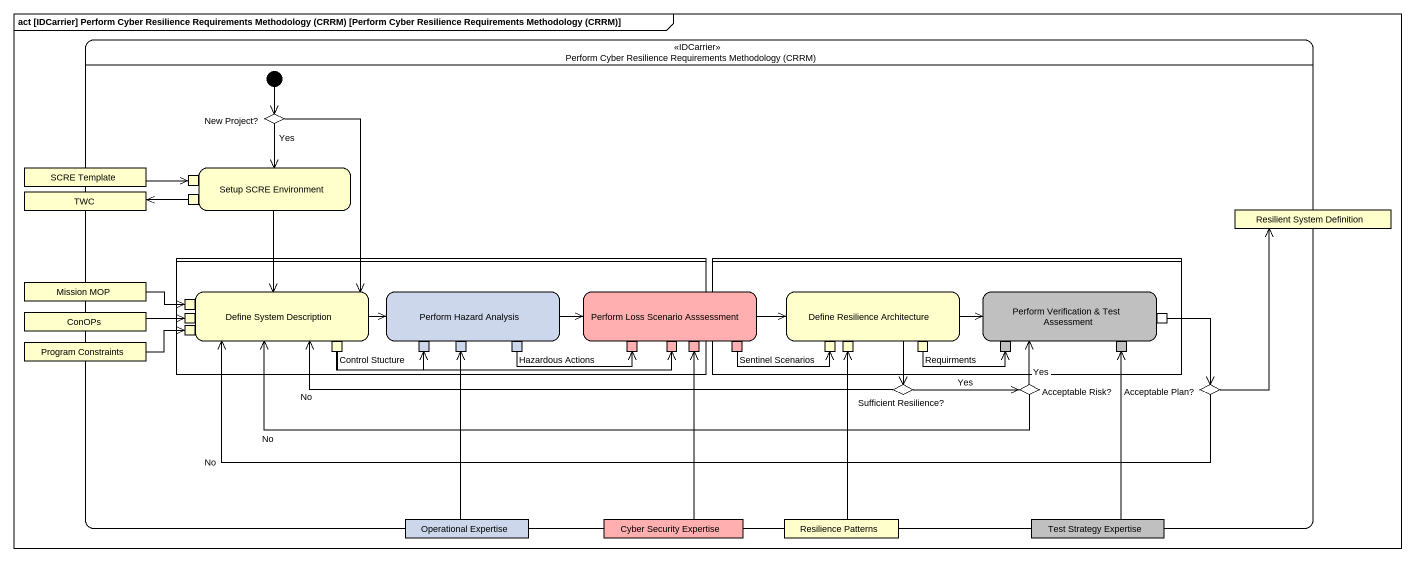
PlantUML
@startuml
mainframe act [IDCarrier] Perform Cyber Resilience Requirements Methodology (CRRM) [Perform Cyber Resilience Requirements Methodology (CRRM)]
hide empty description
state "Perform Cyber Resilience Requirements Methodology (CRRM)" as Perform_Cyber_Resilience <<IDCarrier>> {
  state "New Project?" as New_Project <<choice>>
  state "SCRE Template" as SCRE_Template <<object>> #FFFFCC
  state "Setup SCRE Environment" as Setup_SCRE_Environment #FFFFCC {
    state pin1 <<inputPin>> #FFFFCC
    state pin2 <<outputPin>> #FFFFCC
  }
  state TWC <<object>> #FFFFCC
  state "Resilient System Definition" as Resilient_System_Definition <<object>> #FFFFCC
  state "Mission MOP" as Mission_MOP <<object>> #FFFFCC
  state " " as lane1 <<partition>> {
    state "Define System Description" as Define_System_Description #FFFFCC {
      state pin3 <<inputPin>> #FFFFCC
      state pin4 <<inputPin>> #FFFFCC
      state pin5 <<inputPin>> #FFFFCC
      state "Control Stucture" as Control_Stucture <<outputPin>> #FFFFCC
    }
    state "Perform Hazard Analysis" as Perform_Hazard_Analysis #CDD7EB {
      state pin7 <<inputPin>> #CDD7EB
      state pin8 <<inputPin>> #CDD7EB
      state "Hazardous Actions" as Hazardous_Actions <<outputPin>> #CDD7EB
    }
  }
  state " " as lane2 <<partition>> {
    state "Define Resilience Architecture" as Define_Resilience #FFFFCC {
      state pin12 <<inputPin>> #FFFFCC
      state pin13 <<inputPin>> #FFFFCC
      state Requirments <<outputPin>> #FFFFCC
    }
    state "Perform Verification & Test Assessment" as Perform_Verification_Test #C0C0C0 {
      state pin6 <<outputPin>>
      state pin14 <<inputPin>> #C0C0C0
      state pin15 <<inputPin>> #C0C0C0
    }
  }
  state ConOPs <<object>> #FFFFCC
  state "Perform Loss Scenario Asssessment" as Perform_Loss_Scenario #FFAFAF {
    state pin9 <<inputPin>> #FFAFAF
    state pin10 <<inputPin>> #FFAFAF
    state pin11 <<inputPin>> #FFAFAF
    state "Sentinel Scenarios" as Sentinel_Scenarios <<outputPin>> #FFAFAF
  }
  state "Program Constraints" as Program_Constraints <<object>> #FFFFCC
  state "Sufficient Resilience?" as Sufficient_Resilience <<choice>> #FFFFCC
  state "Acceptable Risk?" as Acceptable_Risk <<choice>> #CDD7EB
  state "Acceptable Plan?" as Acceptable_Plan <<choice>> #C0C0C0
  state "Operational Expertise" as Operational_Expertise <<object>> #CDD7EB
  state "Cyber Security Expertise" as Cyber_Security_Expertise <<object>> #FFAFAF
  state "Resilience Patterns" as Resilience_Patterns <<object>> #FFFFCC
  state "Test Strategy Expertise" as Test_Strategy_Expertise <<object>> #C0C0C0
  [*] --> New_Project
}
New_Project --> Setup_SCRE_Environment : Yes
New_Project --> Define_System_Description
SCRE_Template -right-> pin1
Setup_SCRE_Environment --> Define_System_Description
pin2 -left-> TWC
Mission_MOP -right-> pin3
ConOPs -right-> pin4
Define_System_Description -right-> Perform_Hazard_Analysis
Perform_Hazard_Analysis -right-> Perform_Loss_Scenario
Perform_Loss_Scenario -right-> Define_Resilience
Define_Resilience -right-> Perform_Verification_Test
Define_Resilience --> Sufficient_Resilience
pin6 --> Acceptable_Plan
Program_Constraints -right-> pin5
Control_Stucture -right-> pin7
Control_Stucture -right-> pin10
Hazardous_Actions -right-> pin9
Sentinel_Scenarios -right-> pin12
Requirments -right-> pin14
Sufficient_Resilience -left-> Define_System_Description : No
Sufficient_Resilience -right-> Acceptable_Risk : Yes
Acceptable_Risk -left-> Define_System_Description : No
Acceptable_Risk -up-> Perform_Verification_Test : Yes
Acceptable_Plan -up-> Resilient_System_Definition
Acceptable_Plan -left-> Define_System_Description : No
Operational_Expertise -up-> pin8
Cyber_Security_Expertise -up-> pin11
Resilience_Patterns -up-> pin13
Test_Strategy_Expertise -up-> pin15
@enduml
